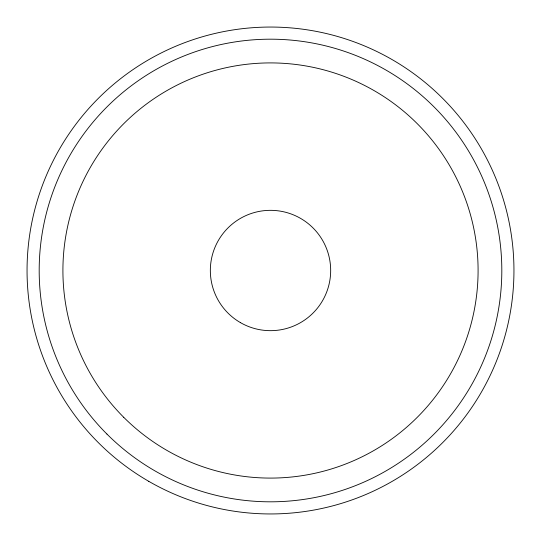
<?xml version="1.0" encoding="UTF-8"?>
<svg xmlns="http://www.w3.org/2000/svg" width="541" height="541" viewBox="0 0 541 541"><rect width="100%" height="100%" fill="white"/><g stroke="black" fill="none" stroke-linecap="round" stroke-linejoin="round"><path stroke-width="0.81" d="M240.414 322.605A60.173 60.173 0 0 0 330.673 270.5A60.173 60.173 0 0 0 240.414 218.395A60.173 60.173 0 0 0 240.414 322.605M148.775 481.334A243.45 243.45 0 0 0 513.95 270.5A243.45 243.45 0 0 0 148.775 59.666A243.45 243.45 0 0 0 148.775 481.334M123.713 417.287A207.588 207.588 0 0 0 471.015 324.228A207.588 207.588 0 0 0 216.772 69.985A207.588 207.588 0 0 0 123.713 417.287M106.935 434.065A231.318 231.318 0 0 0 493.933 330.368A231.318 231.318 0 0 0 210.632 47.067A231.318 231.318 0 0 0 106.935 434.065"/></g></svg>
